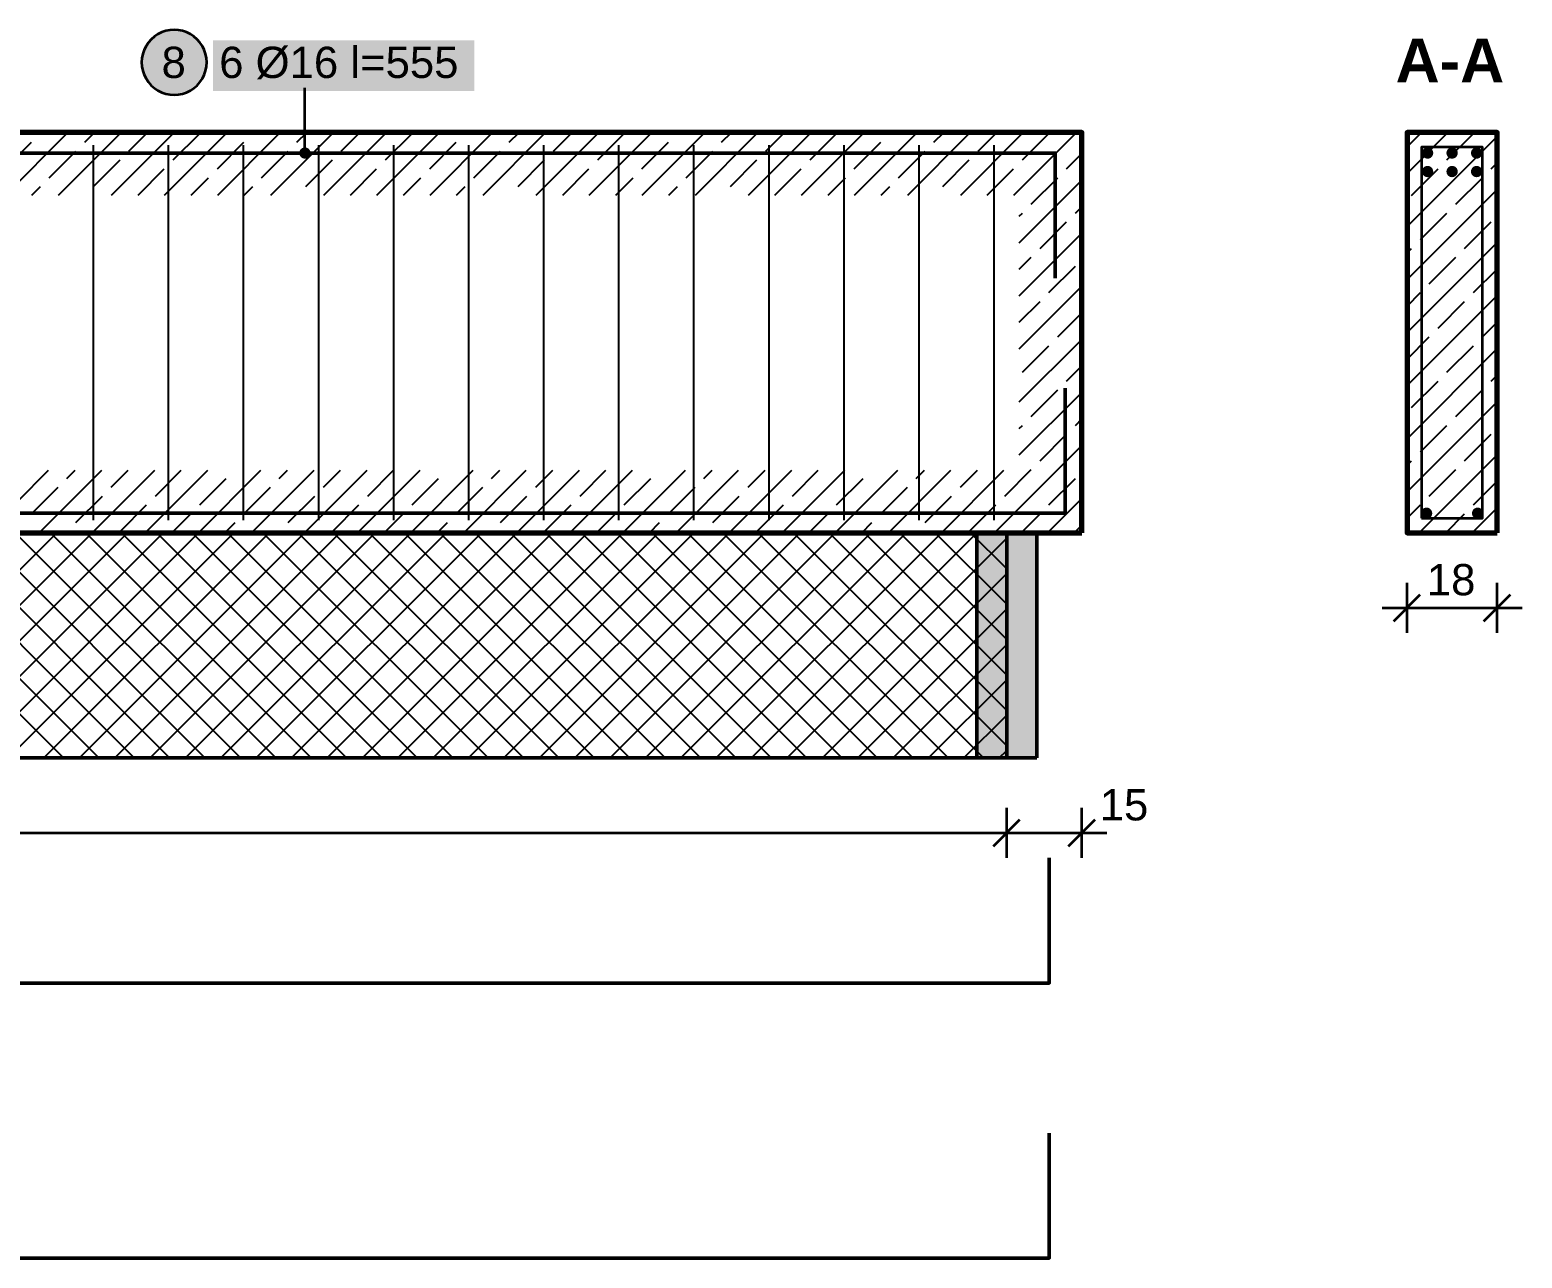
# Model space of a CAD drawing. Header units: metres. Extents: x 0.1 to 13.9, y -17.8 to -0.1.
# Drawn here: x 10.948 to 13.93, y -12.015 to -9.56 of the extents above; entities that cross this region are included whole.
import ezdxf

# ---------------------------------------------------------------- set-up
doc = ezdxf.new("R2010")
doc.units = ezdxf.units.M
for name, color, linetype, lineweight in [('A-KRESKOWANIE', 8, 'Continuous', 18), ('A-MASKA', 7, 'Continuous', 18), ('A-OPISY', 2, 'Continuous', 25), ('K-KONSTR', 7, 'Continuous', 50), ('K-WYMIARY', 1, 'Continuous', 25), ('K-ZBROJENIE', 1, 'Continuous', 100), ('K-ZBROJENIE-OPIS', 2, 'Continuous', 25)]:
    doc.layers.add(name, color=color, linetype=linetype, lineweight=lineweight)
doc.styles.add('PL_ARIAL', font='arial.ttf')
doc.styles.add('PL_ARIAL_B', font='arialbd.ttf')

msp = doc.modelspace()

# ---------------------------------------------------------------- hatches: boundary and pattern name
at = {"layer": 'A-MASKA', "true_color": 0xffffff}
msp.add_hatch(color=7, dxfattribs=at).paths.add_polyline_path([(11.3137, -9.6822), (11.8363, -9.6822), (11.8363, -9.581), (11.3137, -9.581)])
at = {"layer": 'K-KONSTR', "true_color": 0x000000}
msp.add_hatch(color=7, dxfattribs=at).paths.add_polyline_path([(12.96, -11.015), (12.96, -10.565), (12.84, -10.565), (12.84, -11.015)])
at = {"layer": 'K-ZBROJENIE', "true_color": 0x000000}
for points in [[(13.7523, -9.806), (13.7522, -9.8071), (13.752, -9.8082), (13.7518, -9.8093), (13.7514, -9.8103), (13.7509, -9.8113), (13.7504, -9.8123), (13.7497, -9.8131), (13.749, -9.814), (13.7481, -9.8147), (13.7473, -9.8154), (13.7463, -9.8159), (13.7453, -9.8164), (13.7443, -9.8168), (13.7432, -9.817), (13.7421, -9.8172), (13.741, -9.8172), (13.7399, -9.8172), (13.7388, -9.817), (13.7377, -9.8168), (13.7367, -9.8164), (13.7357, -9.8159), (13.7347, -9.8154), (13.7339, -9.8147), (13.733, -9.814), (13.7323, -9.8131), (13.7316, -9.8123), (13.7311, -9.8113), (13.7306, -9.8103), (13.7302, -9.8093), (13.73, -9.8082), (13.7298, -9.8071), (13.7297, -9.806), (13.7298, -9.8049), (13.73, -9.8038), (13.7302, -9.8027), (13.7306, -9.8017), (13.7311, -9.8007), (13.7316, -9.7997), (13.7323, -9.7989), (13.733, -9.798), (13.7339, -9.7973), (13.7347, -9.7966), (13.7357, -9.7961), (13.7367, -9.7956), (13.7377, -9.7952), (13.7388, -9.795), (13.7399, -9.7948), (13.741, -9.7947), (13.7421, -9.7948), (13.7432, -9.795), (13.7443, -9.7952), (13.7453, -9.7956), (13.7463, -9.7961), (13.7473, -9.7966), (13.7481, -9.7973), (13.749, -9.798), (13.7497, -9.7989), (13.7504, -9.7997), (13.7509, -9.8007), (13.7514, -9.8017), (13.7518, -9.8027), (13.752, -9.8038), (13.7522, -9.8049)], [(13.8013, -9.806), (13.8012, -9.8071), (13.801, -9.8082), (13.8008, -9.8093), (13.8004, -9.8103), (13.7999, -9.8113), (13.7994, -9.8123), (13.7987, -9.8131), (13.798, -9.814), (13.7971, -9.8147), (13.7963, -9.8154), (13.7953, -9.8159), (13.7943, -9.8164), (13.7933, -9.8168), (13.7922, -9.817), (13.7911, -9.8172), (13.79, -9.8172), (13.7889, -9.8172), (13.7878, -9.817), (13.7867, -9.8168), (13.7857, -9.8164), (13.7847, -9.8159), (13.7837, -9.8154), (13.7829, -9.8147), (13.782, -9.814), (13.7813, -9.8131), (13.7806, -9.8123), (13.7801, -9.8113), (13.7796, -9.8103), (13.7792, -9.8093), (13.779, -9.8082), (13.7788, -9.8071), (13.7788, -9.806), (13.7788, -9.8049), (13.779, -9.8038), (13.7792, -9.8027), (13.7796, -9.8017), (13.7801, -9.8007), (13.7806, -9.7997), (13.7813, -9.7989), (13.782, -9.798), (13.7829, -9.7973), (13.7837, -9.7966), (13.7847, -9.7961), (13.7857, -9.7956), (13.7867, -9.7952), (13.7878, -9.795), (13.7889, -9.7948), (13.79, -9.7947), (13.7911, -9.7948), (13.7922, -9.795), (13.7933, -9.7952), (13.7943, -9.7956), (13.7953, -9.7961), (13.7963, -9.7966), (13.7971, -9.7973), (13.798, -9.798), (13.7987, -9.7989), (13.7994, -9.7997), (13.7999, -9.8007), (13.8004, -9.8017), (13.8008, -9.8027), (13.801, -9.8038), (13.8012, -9.8049)], [(13.8503, -9.806), (13.8502, -9.8071), (13.85, -9.8082), (13.8498, -9.8093), (13.8494, -9.8103), (13.8489, -9.8113), (13.8484, -9.8123), (13.8477, -9.8131), (13.847, -9.814), (13.8461, -9.8147), (13.8453, -9.8154), (13.8443, -9.8159), (13.8433, -9.8164), (13.8423, -9.8168), (13.8412, -9.817), (13.8401, -9.8172), (13.839, -9.8172), (13.8379, -9.8172), (13.8368, -9.817), (13.8357, -9.8168), (13.8347, -9.8164), (13.8337, -9.8159), (13.8327, -9.8154), (13.8319, -9.8147), (13.831, -9.814), (13.8303, -9.8131), (13.8296, -9.8123), (13.8291, -9.8113), (13.8286, -9.8103), (13.8282, -9.8093), (13.828, -9.8082), (13.8278, -9.8071), (13.8278, -9.806), (13.8278, -9.8049), (13.828, -9.8038), (13.8282, -9.8027), (13.8286, -9.8017), (13.8291, -9.8007), (13.8296, -9.7997), (13.8303, -9.7989), (13.831, -9.798), (13.8319, -9.7973), (13.8327, -9.7966), (13.8337, -9.7961), (13.8347, -9.7956), (13.8357, -9.7952), (13.8368, -9.795), (13.8379, -9.7948), (13.839, -9.7947), (13.8401, -9.7948), (13.8412, -9.795), (13.8423, -9.7952), (13.8433, -9.7956), (13.8443, -9.7961), (13.8453, -9.7966), (13.8461, -9.7973), (13.847, -9.798), (13.8477, -9.7989), (13.8484, -9.7997), (13.8489, -9.8007), (13.8494, -9.8017), (13.8498, -9.8027), (13.85, -9.8038), (13.8502, -9.8049)], [(13.7523, -9.843), (13.7522, -9.8441), (13.752, -9.8452), (13.7518, -9.8463), (13.7514, -9.8473), (13.7509, -9.8483), (13.7504, -9.8493), (13.7497, -9.8501), (13.749, -9.851), (13.7481, -9.8517), (13.7473, -9.8524), (13.7463, -9.8529), (13.7453, -9.8534), (13.7443, -9.8538), (13.7432, -9.854), (13.7421, -9.8542), (13.741, -9.8543), (13.7399, -9.8542), (13.7388, -9.854), (13.7377, -9.8538), (13.7367, -9.8534), (13.7357, -9.8529), (13.7347, -9.8524), (13.7339, -9.8517), (13.733, -9.851), (13.7323, -9.8501), (13.7316, -9.8493), (13.7311, -9.8483), (13.7306, -9.8473), (13.7302, -9.8463), (13.73, -9.8452), (13.7298, -9.8441), (13.7297, -9.843), (13.7298, -9.8419), (13.73, -9.8408), (13.7302, -9.8397), (13.7306, -9.8387), (13.7311, -9.8377), (13.7316, -9.8367), (13.7323, -9.8359), (13.733, -9.835), (13.7339, -9.8343), (13.7347, -9.8336), (13.7357, -9.8331), (13.7367, -9.8326), (13.7377, -9.8322), (13.7388, -9.832), (13.7399, -9.8318), (13.741, -9.8317), (13.7421, -9.8318), (13.7432, -9.832), (13.7443, -9.8322), (13.7453, -9.8326), (13.7463, -9.8331), (13.7473, -9.8336), (13.7481, -9.8343), (13.749, -9.835), (13.7497, -9.8359), (13.7504, -9.8367), (13.7509, -9.8377), (13.7514, -9.8387), (13.7518, -9.8397), (13.752, -9.8408), (13.7522, -9.8419)], [(13.8013, -9.843), (13.8012, -9.8441), (13.801, -9.8452), (13.8008, -9.8463), (13.8004, -9.8473), (13.7999, -9.8483), (13.7994, -9.8493), (13.7987, -9.8501), (13.798, -9.851), (13.7971, -9.8517), (13.7963, -9.8524), (13.7953, -9.8529), (13.7943, -9.8534), (13.7933, -9.8538), (13.7922, -9.854), (13.7911, -9.8542), (13.79, -9.8543), (13.7889, -9.8542), (13.7878, -9.854), (13.7867, -9.8538), (13.7857, -9.8534), (13.7847, -9.8529), (13.7837, -9.8524), (13.7829, -9.8517), (13.782, -9.851), (13.7813, -9.8501), (13.7806, -9.8493), (13.7801, -9.8483), (13.7796, -9.8473), (13.7792, -9.8463), (13.779, -9.8452), (13.7788, -9.8441), (13.7788, -9.843), (13.7788, -9.8419), (13.779, -9.8408), (13.7792, -9.8397), (13.7796, -9.8387), (13.7801, -9.8377), (13.7806, -9.8367), (13.7813, -9.8359), (13.782, -9.835), (13.7829, -9.8343), (13.7837, -9.8336), (13.7847, -9.8331), (13.7857, -9.8326), (13.7867, -9.8322), (13.7878, -9.832), (13.7889, -9.8318), (13.79, -9.8317), (13.7911, -9.8318), (13.7922, -9.832), (13.7933, -9.8322), (13.7943, -9.8326), (13.7953, -9.8331), (13.7963, -9.8336), (13.7971, -9.8343), (13.798, -9.835), (13.7987, -9.8359), (13.7994, -9.8367), (13.7999, -9.8377), (13.8004, -9.8387), (13.8008, -9.8397), (13.801, -9.8408), (13.8012, -9.8419)], [(13.8503, -9.843), (13.8502, -9.8441), (13.85, -9.8452), (13.8498, -9.8463), (13.8494, -9.8473), (13.8489, -9.8483), (13.8484, -9.8493), (13.8477, -9.8501), (13.847, -9.851), (13.8461, -9.8517), (13.8453, -9.8524), (13.8443, -9.8529), (13.8433, -9.8534), (13.8423, -9.8538), (13.8412, -9.854), (13.8401, -9.8542), (13.839, -9.8543), (13.8379, -9.8542), (13.8368, -9.854), (13.8357, -9.8538), (13.8347, -9.8534), (13.8337, -9.8529), (13.8327, -9.8524), (13.8319, -9.8517), (13.831, -9.851), (13.8303, -9.8501), (13.8296, -9.8493), (13.8291, -9.8483), (13.8286, -9.8473), (13.8282, -9.8463), (13.828, -9.8452), (13.8278, -9.8441), (13.8278, -9.843), (13.8278, -9.8419), (13.828, -9.8408), (13.8282, -9.8397), (13.8286, -9.8387), (13.8291, -9.8377), (13.8296, -9.8367), (13.8303, -9.8359), (13.831, -9.835), (13.8319, -9.8343), (13.8327, -9.8336), (13.8337, -9.8331), (13.8347, -9.8326), (13.8357, -9.8322), (13.8368, -9.832), (13.8379, -9.8318), (13.839, -9.8317), (13.8401, -9.8318), (13.8412, -9.832), (13.8423, -9.8322), (13.8433, -9.8326), (13.8443, -9.8331), (13.8453, -9.8336), (13.8461, -9.8343), (13.847, -9.835), (13.8477, -9.8359), (13.8484, -9.8367), (13.8489, -9.8377), (13.8494, -9.8387), (13.8498, -9.8397), (13.85, -9.8408), (13.8502, -9.8419)], [(13.7503, -10.526), (13.7502, -10.5271), (13.75, -10.5282), (13.7498, -10.5293), (13.7494, -10.5303), (13.7489, -10.5313), (13.7484, -10.5323), (13.7477, -10.5331), (13.747, -10.534), (13.7461, -10.5347), (13.7453, -10.5354), (13.7443, -10.5359), (13.7433, -10.5364), (13.7423, -10.5368), (13.7412, -10.537), (13.7401, -10.5372), (13.739, -10.5373), (13.7379, -10.5372), (13.7368, -10.537), (13.7357, -10.5368), (13.7347, -10.5364), (13.7337, -10.5359), (13.7327, -10.5354), (13.7319, -10.5347), (13.731, -10.534), (13.7303, -10.5331), (13.7296, -10.5323), (13.7291, -10.5313), (13.7286, -10.5303), (13.7282, -10.5293), (13.728, -10.5282), (13.7278, -10.5271), (13.7278, -10.526), (13.7278, -10.5249), (13.728, -10.5238), (13.7282, -10.5227), (13.7286, -10.5217), (13.7291, -10.5207), (13.7296, -10.5197), (13.7303, -10.5189), (13.731, -10.518), (13.7319, -10.5173), (13.7327, -10.5166), (13.7337, -10.5161), (13.7347, -10.5156), (13.7357, -10.5152), (13.7368, -10.515), (13.7379, -10.5148), (13.739, -10.5148), (13.7401, -10.5148), (13.7412, -10.515), (13.7423, -10.5152), (13.7433, -10.5156), (13.7443, -10.5161), (13.7453, -10.5166), (13.7461, -10.5173), (13.747, -10.518), (13.7477, -10.5189), (13.7484, -10.5197), (13.7489, -10.5207), (13.7494, -10.5217), (13.7498, -10.5227), (13.75, -10.5238), (13.7502, -10.5249)], [(13.8523, -10.526), (13.8522, -10.5271), (13.852, -10.5282), (13.8518, -10.5293), (13.8514, -10.5303), (13.8509, -10.5313), (13.8504, -10.5323), (13.8497, -10.5331), (13.849, -10.534), (13.8481, -10.5347), (13.8473, -10.5354), (13.8463, -10.5359), (13.8453, -10.5364), (13.8443, -10.5368), (13.8432, -10.537), (13.8421, -10.5372), (13.841, -10.5373), (13.8399, -10.5372), (13.8388, -10.537), (13.8377, -10.5368), (13.8367, -10.5364), (13.8357, -10.5359), (13.8347, -10.5354), (13.8339, -10.5347), (13.833, -10.534), (13.8323, -10.5331), (13.8316, -10.5323), (13.8311, -10.5313), (13.8306, -10.5303), (13.8302, -10.5293), (13.83, -10.5282), (13.8298, -10.5271), (13.8298, -10.526), (13.8298, -10.5249), (13.83, -10.5238), (13.8302, -10.5227), (13.8306, -10.5217), (13.8311, -10.5207), (13.8316, -10.5197), (13.8323, -10.5189), (13.833, -10.518), (13.8339, -10.5173), (13.8347, -10.5166), (13.8357, -10.5161), (13.8367, -10.5156), (13.8377, -10.5152), (13.8388, -10.515), (13.8399, -10.5148), (13.841, -10.5148), (13.8421, -10.5148), (13.8432, -10.515), (13.8443, -10.5152), (13.8453, -10.5156), (13.8463, -10.5161), (13.8473, -10.5166), (13.8481, -10.5173), (13.849, -10.518), (13.8497, -10.5189), (13.8504, -10.5197), (13.8509, -10.5207), (13.8514, -10.5217), (13.8518, -10.5227), (13.852, -10.5238), (13.8522, -10.5249)]]:
    msp.add_hatch(color=7, dxfattribs=at).paths.add_polyline_path(points)
at = {"layer": 'K-ZBROJENIE-OPIS', "true_color": 0xffffff}
msp.add_hatch(color=7, dxfattribs=at).paths.add_polyline_path([(11.3012, -9.6247), (11.3007, -9.6163), (11.299, -9.6079), (11.2963, -9.5999), (11.2925, -9.5922), (11.2878, -9.5852), (11.2822, -9.5788), (11.2758, -9.5732), (11.2687, -9.5685), (11.2611, -9.5647), (11.2531, -9.562), (11.2447, -9.5603), (11.2362, -9.5597), (11.2278, -9.5603), (11.2194, -9.562), (11.2114, -9.5647), (11.2037, -9.5685), (11.1967, -9.5732), (11.1903, -9.5788), (11.1847, -9.5852), (11.18, -9.5922), (11.1762, -9.5999), (11.1735, -9.6079), (11.1718, -9.6163), (11.1712, -9.6247), (11.1718, -9.6332), (11.1735, -9.6416), (11.1762, -9.6496), (11.18, -9.6572), (11.1847, -9.6643), (11.1903, -9.6707), (11.1967, -9.6763), (11.2037, -9.681), (11.2114, -9.6848), (11.2194, -9.6875), (11.2278, -9.6892), (11.2362, -9.6897), (11.2447, -9.6892), (11.2531, -9.6875), (11.2611, -9.6848), (11.2687, -9.681), (11.2758, -9.6763), (11.2822, -9.6707), (11.2878, -9.6643), (11.2925, -9.6572), (11.2963, -9.6496), (11.299, -9.6416), (11.3007, -9.6332)])
at = {"layer": 'K-ZBROJENIE-OPIS', "true_color": 0x000000}
msp.add_hatch(color=7, dxfattribs=at).paths.add_polyline_path([(11.5088, -9.806), (11.5084, -9.8031), (11.5072, -9.8004), (11.5055, -9.798), (11.5031, -9.7963), (11.5004, -9.7951), (11.4975, -9.7947), (11.4946, -9.7951), (11.4919, -9.7963), (11.4895, -9.798), (11.4878, -9.8004), (11.4866, -9.8031), (11.4863, -9.806), (11.4866, -9.8089), (11.4878, -9.8116), (11.4895, -9.814), (11.4919, -9.8157), (11.4946, -9.8169), (11.4975, -9.8172), (11.5004, -9.8169), (11.5031, -9.8157), (11.5055, -9.814), (11.5072, -9.8116), (11.5084, -9.8089)])

# ---------------------------------------------------------------- linework, layer by layer
at = {"layer": 'A-KRESKOWANIE', "lineweight": 25, "ltscale": 0.025}
for points in [[(10.8989, -9.89), (11.0239, -9.765)], [(10.969, -9.7669), (10.9709, -9.765)], [(11.005, -9.89), (11.13, -9.765)], [(11.0574, -9.7846), (11.077, -9.765)], [(11.1111, -9.89), (11.2361, -9.765)], [(11.1458, -9.8023), (11.183, -9.765)], [(11.2171, -9.89), (11.3421, -9.765)], [(11.2342, -9.8199), (11.2872, -9.7669)], [(11.3232, -9.89), (11.4482, -9.765)], [(11.3933, -9.7669), (11.3952, -9.765)], [(11.4293, -9.89), (11.5543, -9.765)], [(11.4816, -9.7846), (11.5012, -9.765)], [(11.5353, -9.89), (11.6603, -9.765)], [(11.57, -9.8023), (11.6073, -9.765)], [(11.6414, -9.89), (11.7664, -9.765)], [(11.6584, -9.8199), (11.7115, -9.7669)], [(11.7475, -9.89), (11.8725, -9.765)], [(11.8175, -9.7669), (11.8194, -9.765)], [(11.8535, -9.89), (11.9785, -9.765)], [(11.9059, -9.7846), (11.9255, -9.765)], [(11.9596, -9.89), (12.0846, -9.765)], [(11.9943, -9.8023), (12.0316, -9.765)], [(12.0657, -9.89), (12.1907, -9.765)], [(12.0827, -9.8199), (12.1357, -9.7669)], [(12.1717, -9.89), (12.2967, -9.765)], [(12.2418, -9.7669), (12.2437, -9.765)], [(12.2778, -9.89), (12.4028, -9.765)], [(12.3302, -9.7846), (12.3498, -9.765)], [(12.3839, -9.89), (12.5089, -9.765)], [(12.4186, -9.8023), (12.4558, -9.765)], [(12.4899, -9.89), (12.6149, -9.765)], [(12.507, -9.8199), (12.56, -9.7669)], [(12.596, -9.89), (12.721, -9.765)], [(12.6661, -9.7669), (12.668, -9.765)], [(12.7021, -9.89), (12.8271, -9.765)], [(12.7544, -9.7846), (12.774, -9.765)], [(12.8081, -9.89), (12.9331, -9.765)], [(12.8428, -9.8023), (12.8801, -9.765)], [(12.9142, -9.89), (13.0392, -9.765)], [(12.9312, -9.8199), (12.9842, -9.7669)], [(13.7, -9.8467), (13.7817, -9.765)], [(13.7, -9.7936), (13.7286, -9.765)], [(13.7, -9.9527), (13.88, -9.7727)], [(13.7797, -9.8199), (13.8328, -9.7669)], [(10.8983, -9.8376), (10.9513, -9.7846)], [(10.9867, -9.8553), (11.0397, -9.8023)], [(11.3225, -9.8376), (11.3756, -9.7846)], [(11.4109, -9.8553), (11.464, -9.8023)], [(11.7468, -9.8376), (11.7998, -9.7846)], [(11.8352, -9.8553), (11.8882, -9.8023)], [(12.1711, -9.8376), (12.2241, -9.7846)], [(12.2595, -9.8553), (12.3125, -9.8023)], [(12.5953, -9.8376), (12.6484, -9.7846)], [(12.6837, -9.8553), (12.7368, -9.8023)], [(13.0196, -9.8376), (13.05, -9.8072)], [(11.0751, -9.873), (11.1281, -9.8199)], [(11.1641, -9.89), (11.2165, -9.8376)], [(11.4993, -9.873), (11.5524, -9.8199)], [(11.5884, -9.89), (11.6407, -9.8376)], [(11.9236, -9.873), (11.9766, -9.8199)], [(12.0126, -9.89), (12.065, -9.8376)], [(12.3479, -9.873), (12.4009, -9.8199)], [(12.4369, -9.89), (12.4893, -9.8376)], [(12.7721, -9.873), (12.8251, -9.8199)], [(12.8612, -9.89), (12.9135, -9.8376)], [(13.709, -9.8907), (13.7621, -9.8376)], [(13.8681, -9.8376), (13.88, -9.8258)], [(11.2702, -9.89), (11.3049, -9.8553)], [(11.6944, -9.89), (11.7291, -9.8553)], [(12.1187, -9.89), (12.1534, -9.8553)], [(12.543, -9.89), (12.5777, -9.8553)], [(12.925, -9.9853), (13.05, -9.8603)], [(12.9489, -9.9083), (13.0019, -9.8553)], [(13.7974, -9.9083), (13.8505, -9.8553)], [(10.952, -9.89), (10.969, -9.873)], [(11.3762, -9.89), (11.3933, -9.873)], [(11.8005, -9.89), (11.8175, -9.873)], [(12.2248, -9.89), (12.2418, -9.873)], [(12.649, -9.89), (12.6661, -9.873)], [(13.7, -10.0588), (13.88, -9.8788)], [(12.925, -9.9322), (12.9312, -9.926)], [(13.0373, -9.926), (13.05, -9.9133)], [(13.7267, -9.979), (13.7797, -9.926)], [(12.9666, -9.9967), (13.0196, -9.9437)], [(13.8151, -9.9967), (13.8681, -9.9437)], [(12.925, -10.0913), (13.05, -9.9663)], [(13.7, -10.1649), (13.88, -9.9849)], [(12.925, -10.0383), (12.9489, -10.0144)], [(13.7, -10.0058), (13.709, -9.9967)], [(13.7444, -10.0674), (13.7974, -10.0144)], [(12.9842, -10.0851), (13.0373, -10.0321)], [(13.8328, -10.0851), (13.88, -10.0379)], [(12.925, -10.1974), (13.05, -10.0724)], [(12.925, -10.1444), (12.9666, -10.1028)], [(13.7, -10.1118), (13.7267, -10.0851)], [(13.7, -10.2709), (13.88, -10.0909)], [(13.7621, -10.1558), (13.8151, -10.1028)], [(13.0019, -10.1735), (13.05, -10.1254)], [(13.8505, -10.1735), (13.88, -10.144)], [(12.925, -10.3035), (13.05, -10.1785)], [(12.9312, -10.2442), (12.9842, -10.1912)], [(13.7, -10.2179), (13.7444, -10.1735)], [(13.7, -10.377), (13.88, -10.197)], [(13.7797, -10.2442), (13.8328, -10.1912)], [(13.0196, -10.2619), (13.05, -10.2315)], [(13.8681, -10.2619), (13.88, -10.25)], [(12.925, -10.4095), (13.05, -10.2845)], [(12.9489, -10.3326), (13.0019, -10.2796)], [(13.709, -10.3149), (13.7621, -10.2619)], [(13.7974, -10.3326), (13.8505, -10.2796)], [(13.7, -10.4831), (13.88, -10.3031)], [(13.0373, -10.3503), (13.05, -10.3376)], [(12.925, -10.3565), (12.9312, -10.3503)], [(12.9666, -10.421), (13.0196, -10.368)], [(13.7267, -10.4033), (13.7797, -10.3503)], [(13.8151, -10.421), (13.8681, -10.368)], [(12.8756, -10.565), (13.05, -10.3906)], [(13.7, -10.43), (13.709, -10.421)], [(13.7241, -10.565), (13.88, -10.4091)], [(10.8603, -10.565), (10.9853, -10.44)], [(10.9664, -10.565), (11.0914, -10.44)], [(11.022, -10.4563), (11.0384, -10.44)], [(11.0725, -10.565), (11.1975, -10.44)], [(11.1104, -10.474), (11.1444, -10.44)], [(11.1785, -10.565), (11.3035, -10.44)], [(11.1988, -10.4917), (11.2505, -10.44)], [(11.2846, -10.565), (11.4096, -10.44)], [(11.2872, -10.5094), (11.3402, -10.4563)], [(11.3907, -10.565), (11.5157, -10.44)], [(11.4463, -10.4563), (11.4626, -10.44)], [(11.4967, -10.565), (11.6217, -10.44)], [(11.5347, -10.474), (11.5687, -10.44)], [(11.6028, -10.565), (11.7278, -10.44)], [(11.6231, -10.4917), (11.6748, -10.44)], [(11.7089, -10.565), (11.8339, -10.44)], [(11.7115, -10.5094), (11.7645, -10.4563)], [(11.8149, -10.565), (11.9399, -10.44)], [(11.8706, -10.4563), (11.8869, -10.44)], [(11.921, -10.565), (12.046, -10.44)], [(11.9589, -10.474), (11.993, -10.44)], [(12.0271, -10.565), (12.1521, -10.44)], [(12.0473, -10.4917), (12.099, -10.44)], [(12.1331, -10.565), (12.2581, -10.44)], [(12.1357, -10.5094), (12.1888, -10.4563)], [(12.2392, -10.565), (12.3642, -10.44)], [(12.2948, -10.4563), (12.3112, -10.44)], [(12.3453, -10.565), (12.4703, -10.44)], [(12.3832, -10.474), (12.4172, -10.44)], [(12.4513, -10.565), (12.5763, -10.44)], [(12.4716, -10.4917), (12.5233, -10.44)], [(12.5574, -10.565), (12.6824, -10.44)], [(12.56, -10.5094), (12.613, -10.4563)], [(12.6635, -10.565), (12.7885, -10.44)], [(12.7191, -10.4563), (12.7354, -10.44)], [(12.7695, -10.565), (12.8945, -10.44)], [(12.8075, -10.474), (12.8415, -10.44)], [(12.8959, -10.4917), (12.9489, -10.4387)], [(12.9842, -10.5094), (13.0373, -10.4563)], [(13.7444, -10.4917), (13.7974, -10.4387)], [(13.8328, -10.5094), (13.88, -10.4622)], [(10.9513, -10.5271), (11.0043, -10.474)], [(11.0397, -10.5447), (11.0927, -10.4917)], [(11.3756, -10.5271), (11.4286, -10.474)], [(11.464, -10.5447), (11.517, -10.4917)], [(11.7998, -10.5271), (11.8529, -10.474)], [(11.8882, -10.5447), (11.9413, -10.4917)], [(12.2241, -10.5271), (12.2771, -10.474)], [(12.3125, -10.5447), (12.3655, -10.4917)], [(12.6484, -10.5271), (12.7014, -10.474)], [(12.7368, -10.5447), (12.7898, -10.4917)], [(12.9817, -10.565), (13.05, -10.4967)], [(11.1281, -10.5624), (11.1811, -10.5094)], [(11.2316, -10.565), (11.2695, -10.5271)], [(11.5524, -10.5624), (11.6054, -10.5094)], [(11.6558, -10.565), (11.6938, -10.5271)], [(11.9766, -10.5624), (12.0297, -10.5094)], [(12.0801, -10.565), (12.118, -10.5271)], [(12.4009, -10.5624), (12.4539, -10.5094)], [(12.5044, -10.565), (12.5423, -10.5271)], [(12.8251, -10.5624), (12.8782, -10.5094)], [(12.9286, -10.565), (12.9666, -10.5271)], [(13.7, -10.5361), (13.7267, -10.5094)], [(13.7772, -10.565), (13.8151, -10.5271)], [(13.8302, -10.565), (13.88, -10.5152)], [(11.3376, -10.565), (11.3579, -10.5447)], [(11.7619, -10.565), (11.7822, -10.5447)], [(12.1862, -10.565), (12.2064, -10.5447)], [(12.6104, -10.565), (12.6307, -10.5447)], [(13.0347, -10.565), (13.05, -10.5497)], [(10.5518, -11.015), (11.0018, -10.565)], [(11.015, -11.015), (10.565, -10.565)], [(10.6225, -11.015), (11.0725, -10.565)], [(11.0857, -11.015), (10.6357, -10.565)], [(10.6932, -11.015), (11.1432, -10.565)], [(11.1564, -11.015), (10.7064, -10.565)], [(10.7639, -11.015), (11.2139, -10.565)], [(11.2271, -11.015), (10.7771, -10.565)], [(10.8346, -11.015), (11.2846, -10.565)], [(11.2978, -11.015), (10.8478, -10.565)], [(10.9053, -11.015), (11.3553, -10.565)], [(11.3686, -11.015), (10.9186, -10.565)], [(10.976, -11.015), (11.426, -10.565)], [(11.4393, -11.015), (10.9893, -10.565)], [(11.0194, -10.565), (11.022, -10.5624)], [(11.0467, -11.015), (11.4967, -10.565)], [(11.51, -11.015), (11.06, -10.565)], [(11.1174, -11.015), (11.5674, -10.565)], [(11.5807, -11.015), (11.1307, -10.565)], [(11.1882, -11.015), (11.6382, -10.565)], [(11.6514, -11.015), (11.2014, -10.565)], [(11.2589, -11.015), (11.7089, -10.565)], [(11.7221, -11.015), (11.2721, -10.565)], [(11.3296, -11.015), (11.7796, -10.565)], [(11.7928, -11.015), (11.3428, -10.565)], [(11.4003, -11.015), (11.8503, -10.565)], [(11.8635, -11.015), (11.4135, -10.565)], [(11.4437, -10.565), (11.4463, -10.5624)], [(11.471, -11.015), (11.921, -10.565)], [(11.9342, -11.015), (11.4842, -10.565)], [(11.5417, -11.015), (11.9917, -10.565)], [(12.0049, -11.015), (11.5549, -10.565)], [(11.6124, -11.015), (12.0624, -10.565)], [(12.0757, -11.015), (11.6257, -10.565)], [(11.6831, -11.015), (12.1331, -10.565)], [(12.1464, -11.015), (11.6964, -10.565)], [(11.7538, -11.015), (12.2038, -10.565)], [(12.2171, -11.015), (11.7671, -10.565)], [(11.8245, -11.015), (12.2745, -10.565)], [(12.2878, -11.015), (11.8378, -10.565)], [(11.868, -10.565), (11.8706, -10.5624)], [(11.8953, -11.015), (12.3453, -10.565)], [(12.3585, -11.015), (11.9085, -10.565)], [(11.966, -11.015), (12.416, -10.565)], [(12.4292, -11.015), (11.9792, -10.565)], [(12.0367, -11.015), (12.4867, -10.565)], [(12.4999, -11.015), (12.0499, -10.565)], [(12.1074, -11.015), (12.5574, -10.565)], [(12.5706, -11.015), (12.1206, -10.565)], [(12.1781, -11.015), (12.6281, -10.565)], [(12.6413, -11.015), (12.1913, -10.565)], [(12.2488, -11.015), (12.6988, -10.565)], [(12.7121, -11.015), (12.2621, -10.565)], [(12.2922, -10.565), (12.2948, -10.5624)], [(12.3195, -11.015), (12.7695, -10.565)], [(12.7828, -11.015), (12.3328, -10.565)], [(12.3902, -11.015), (12.8402, -10.565)], [(12.8535, -11.015), (12.4035, -10.565)], [(12.4609, -11.015), (12.9, -10.5759)], [(12.9, -10.9908), (12.4742, -10.565)], [(12.9, -10.9201), (12.5449, -10.565)], [(12.9, -10.8494), (12.6156, -10.565)], [(12.9, -10.7787), (12.6863, -10.565)], [(12.7165, -10.565), (12.7191, -10.5624)], [(12.9, -10.708), (12.757, -10.565)], [(12.9, -10.6373), (12.8277, -10.565)], [(12.9, -10.5665), (12.8985, -10.565)], [(12.5317, -11.015), (12.9, -10.6467)], [(12.6024, -11.015), (12.9, -10.7174)], [(12.6731, -11.015), (12.9, -10.7881)], [(12.7438, -11.015), (12.9, -10.8588)], [(12.8145, -11.015), (12.9, -10.9295)], [(12.8852, -11.015), (12.9, -11.0002)]]:
    msp.add_lwpolyline(points, dxfattribs=at)
at = {"layer": 'K-KONSTR', "lineweight": 70, "ltscale": 0.025}
for points in [[(13.05, -10.565), (13.05, -9.765), (7.875, -9.765), (7.875, -10.565)], [(13.88, -10.565), (13.88, -9.765), (13.7, -9.765), (13.7, -10.565)]]:
    msp.add_lwpolyline(points, close=True, dxfattribs=at)
at = {"layer": 'K-KONSTR', "lineweight": 50, "ltscale": 0.025}
for points in [[(12.9, -11.015), (12.9, -10.565), (9.025, -10.565), (9.025, -11.015)], [(12.96, -11.015), (12.96, -10.565), (12.84, -10.565), (12.84, -11.015)]]:
    msp.add_lwpolyline(points, close=True, dxfattribs=at)
at = {"layer": 'K-WYMIARY', "lineweight": 35, "ltscale": 0.025}
for points in [[(13.7, -10.765), (13.7, -10.665)], [(13.88, -10.765), (13.88, -10.665)], [(13.6735, -10.7415), (13.7265, -10.6885)], [(13.8535, -10.7415), (13.9065, -10.6885)], [(13.65, -10.715), (13.93, -10.715)], [(12.9, -11.215), (12.9, -11.115)], [(13.05, -11.215), (13.05, -11.115)], [(12.8735, -11.1915), (12.9265, -11.1385)], [(13.0235, -11.1915), (13.0765, -11.1385)], [(7.825, -11.165), (13.1, -11.165)]]:
    msp.add_lwpolyline(points, dxfattribs=at)
at = {"layer": 'K-ZBROJENIE', "lineweight": 50, "ltscale": 0.025}
for points in [[(7.928, -10.056), (7.928, -9.806), (12.997, -9.806), (12.997, -10.056)], [(7.908, -10.276), (7.908, -10.526), (13.017, -10.526), (13.017, -10.276)], [(7.875, -11.215), (7.875, -11.465), (12.985, -11.465), (12.985, -11.215)], [(7.875, -11.765), (7.875, -12.015), (12.985, -12.015), (12.985, -11.765)]]:
    msp.add_lwpolyline(points, dxfattribs=at)
at = {"layer": 'K-ZBROJENIE', "lineweight": 25, "ltscale": 0.025}
for points in [[(11.075, -10.54), (11.075, -9.79)], [(11.225, -10.54), (11.225, -9.79)], [(11.375, -10.54), (11.375, -9.79)], [(11.525, -10.54), (11.525, -9.79)], [(11.675, -10.54), (11.675, -9.79)], [(11.825, -10.54), (11.825, -9.79)], [(11.975, -10.54), (11.975, -9.79)], [(12.125, -10.54), (12.125, -9.79)], [(12.275, -10.54), (12.275, -9.79)], [(12.425, -10.54), (12.425, -9.79)], [(12.575, -10.54), (12.575, -9.79)], [(12.725, -10.54), (12.725, -9.79)], [(12.875, -10.54), (12.875, -9.79)]]:
    msp.add_lwpolyline(points, dxfattribs=at)
at = {"layer": 'K-ZBROJENIE', "lineweight": 35, "ltscale": 0.025}
msp.add_lwpolyline([(13.729, -10.536), (13.851, -10.536), (13.851, -9.794), (13.729, -9.794)], close=True, dxfattribs=at)
at = {"layer": 'K-ZBROJENIE-OPIS', "lineweight": 35, "ltscale": 0.025}
msp.add_lwpolyline([(11.3012, -9.6247), (11.3007, -9.6163), (11.299, -9.6079), (11.2963, -9.5999), (11.2925, -9.5922), (11.2878, -9.5852), (11.2822, -9.5788), (11.2758, -9.5732), (11.2687, -9.5685), (11.2611, -9.5647), (11.2531, -9.562), (11.2447, -9.5603), (11.2362, -9.5597), (11.2278, -9.5603), (11.2194, -9.562), (11.2114, -9.5647), (11.2037, -9.5685), (11.1967, -9.5732), (11.1903, -9.5788), (11.1847, -9.5852), (11.18, -9.5922), (11.1762, -9.5999), (11.1735, -9.6079), (11.1718, -9.6163), (11.1712, -9.6247), (11.1718, -9.6332), (11.1735, -9.6416), (11.1762, -9.6496), (11.18, -9.6572), (11.1847, -9.6643), (11.1903, -9.6707), (11.1967, -9.6763), (11.2037, -9.681), (11.2114, -9.6848), (11.2194, -9.6875), (11.2278, -9.6892), (11.2362, -9.6897), (11.2447, -9.6892), (11.2531, -9.6875), (11.2611, -9.6848), (11.2687, -9.681), (11.2758, -9.6763), (11.2822, -9.6707), (11.2878, -9.6643), (11.2925, -9.6572), (11.2963, -9.6496), (11.299, -9.6416), (11.3007, -9.6332)], close=True, dxfattribs=at)
msp.add_lwpolyline([(11.4975, -9.806), (11.4975, -9.676)], dxfattribs=at)

# ---------------------------------------------------------------- texts
at = {"layer": 'A-OPISY', "style": 'PL_ARIAL_B'}
msp.add_text('A-A', height=0.0875, dxfattribs=at).set_placement((13.677, -9.665))
at = {"layer": 'K-WYMIARY', "style": 'PL_ARIAL'}
for s, p in [('18', (13.7395, -10.69)), ('15', (13.0858, -11.14))]:
    msp.add_text(s, height=0.0625, dxfattribs=at).set_placement(p)
at = {"layer": 'K-ZBROJENIE-OPIS', "style": 'PL_ARIAL'}
for s, p in [('8', (11.211, -9.656)), ('6 Ø16 l=555', (11.3262, -9.656))]:
    msp.add_text(s, height=0.0625, dxfattribs=at).set_placement(p)

doc.saveas('drawing.dxf')
